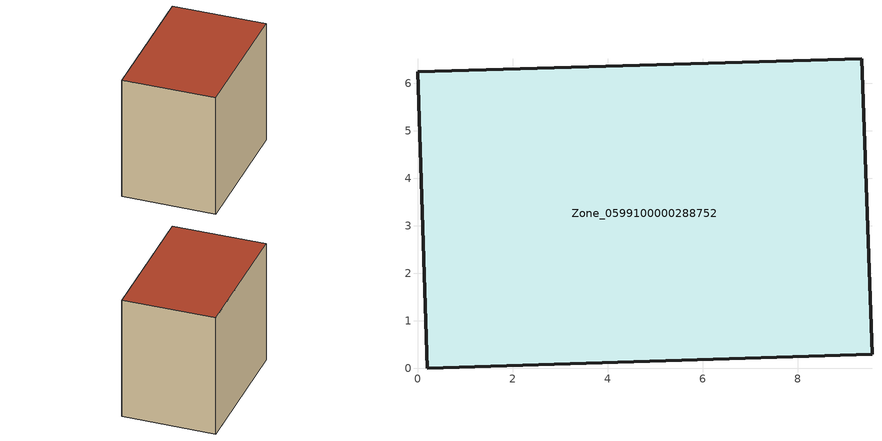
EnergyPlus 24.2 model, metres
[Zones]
Zone_0599100000288752
 floor ground (C_G): 0.21,0 0,6.24 9.35,6.52 9.56,0.3 z3.35
 wall outside (C_F): 0.21,0 9.56,0.3 9.35,6.52 0,6.24 0.21,0 z3.35:11.9
 roof outside (C_R): 0,6.24 0.21,0 9.56,0.3 9.35,6.52 z11.9
[BUILDING]
Pand.0599100000288752: North Axis=0; Terrain=City; Loads Convergence Tolerance Value=0.04; Temperature Convergence Tolerance Value=0.4; Solar Distribution=FullExterior; Maximum Number of Warmup Days=25; Minimum Number of Warmup Days=1
[Site:Location]
Rotterdam.The.Hague.AP_ZH_NLD Design_Conditions: Latitude=51.96; Longitude=4.45; Time Zone=1; Elevation=-4.5
[SITE:GROUNDTEMPERATURE:BUILDINGSURFACE]
18, 18, 18, 18, 18, 18, 18, 18, 18, 18, 18, 18
[MATERIAL] Thermal Absorptance=0.9; Solar Absorptance=0.7; Visible Absorptance=0.7
Name | Roughness | Thickness | Conductivity | Density | Specific Heat
G.TC.1975-1991 | MediumSmooth | 0.15 | 0.288461 | 540 | 1210
F.TC.1975-1991 | Rough | 0.3 | 0.230769 | 1920 | 840
R.TC.1975-1991 | MediumRough | 0.2 | 0.153846 | 1500 | 1000
[CONSTRUCTION]
C_G: G.TC.1975-1991
C_F: F.TC.1975-1991
C_R: R.TC.1975-1991
[ZONE]
Zone_0599100000288752: Type=1; Multiplier=1; Ceiling Height=Autocalculate; Volume=Autocalculate; Floor Area=autocalculate; Part of Total Floor Area=Yes
[ZONEINFILTRATION:DESIGNFLOWRATE]
Infil_Zone_0599100000288752: Zone or ZoneList or Space or SpaceList=Zone_0599100000288752; Schedule=AlwaysOn; Design Flow Rate Calculation Method=Flow/Area; Flow Rate per Floor Area=0.003; Constant Term Coefficient=1; Temperature Term Coefficient=0; Velocity Term Coefficient=0; Velocity Squared Term Coefficient=0
[HVACTEMPLATE:ZONE:IDEALLOADSAIRSYSTEM]
Zone_0599100000288752: Maximum Heating Supply Air Temperature=50; Minimum Cooling Supply Air Temperature=13; Maximum Heating Supply Air Humidity Ratio=0.0156; Minimum Cooling Supply Air Humidity Ratio=0.0077; Heating Limit=NoLimit; Cooling Limit=NoLimit; Dehumidification Control Type=ConstantSensibleHeatRatio; Cooling Sensible Heat Ratio=0.7; Dehumidification Setpoint=60; Humidification Control Type=None; Humidification Setpoint=30; Outdoor Air Method=None; Outdoor Air Flow Rate per Person=0.00944; Outdoor Air Flow Rate per Zone Floor Area=0; Outdoor Air Flow Rate per Zone=0; Demand Controlled Ventilation Type=None; Outdoor Air Economizer Type=NoEconomizer; Heat Recovery Type=None; Sensible Heat Recovery Effectiveness=0.7; Latent Heat Recovery Effectiveness=0.65
[ZONECONTROL:THERMOSTAT]
ThermostatControl_Zone_0599100000288752: Zone or ZoneList=Zone_0599100000288752; Control Type Schedule=DualSetpointControlType; Control 1=Thermostat_Zone_0599100000288752; Temperature Difference Between Cutout And Setpoint=0
[THERMOSTATSETPOINT:DUALSETPOINT]
Thermostat_Zone_0599100000288752: Heating Setpoint Temperature Schedule=HeatingSetpoint_Zone_0599100000288752; Cooling Setpoint Temperature Schedule=CoolingSetpoint_Zone_0599100000288752
[SCHEDULE:COMPACT]
HeatingSetpoint_Zone_0599100000288752: Through: 12/31, For: AllDays, Until: 24:00, 21
CoolingSetpoint_Zone_0599100000288752: Through: 12/31, For: AllDays, Until: 24:00, 24
DualSetpointControlType: Through: 12/31, For: AllDays, Until: 24:00, 4
AlwaysOn: Through: 12/31, For: AllDays, Until: 24:00, 1
